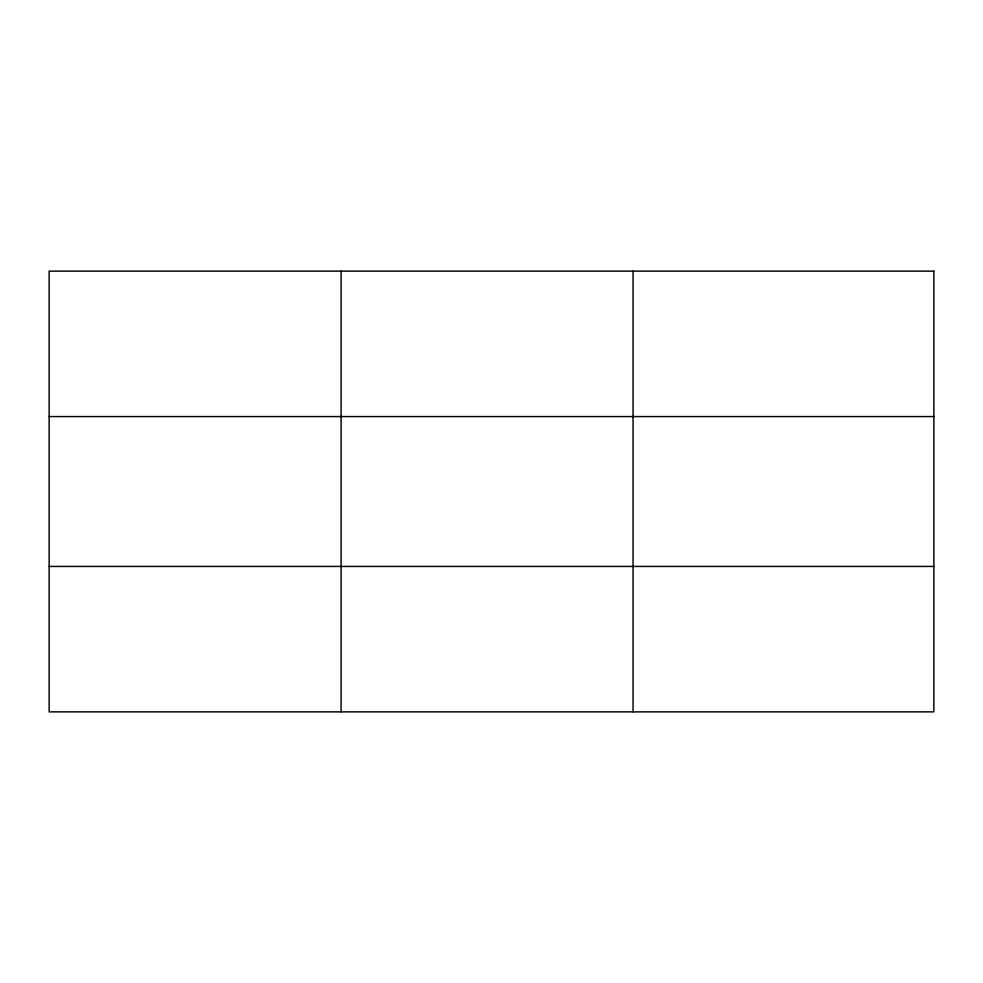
<?xml version="1.0" encoding="UTF-8"?>
<svg xmlns="http://www.w3.org/2000/svg" width="983" height="983" viewBox="0 0 983 983"><rect width="100%" height="100%" fill="white"/><g stroke="black" fill="none" stroke-linecap="round" stroke-linejoin="round"><path stroke-width="1.47" d="M341.101 711.864L341.101 271.136M633.052 711.864L633.052 271.136M49.15 416.571L933.85 416.571M49.15 566.429L933.85 566.429M933.85 271.136L933.85 711.864L49.15 711.864L49.15 271.136L933.85 271.136"/></g></svg>
